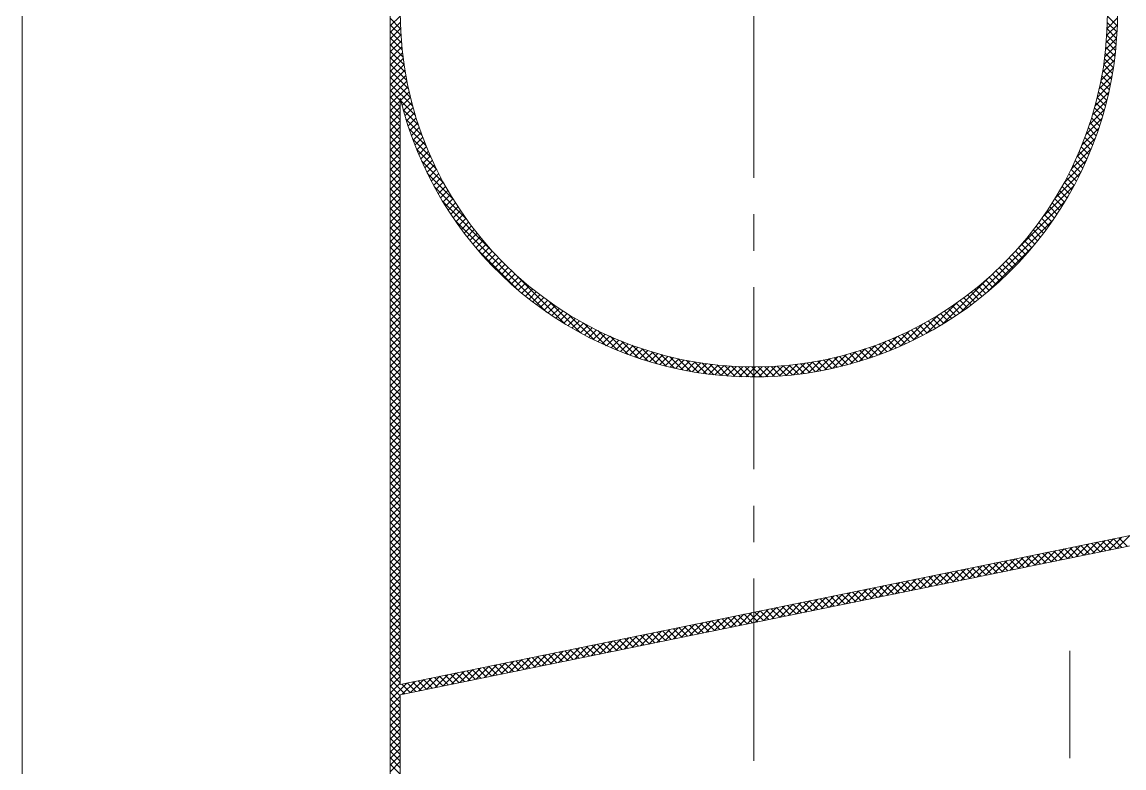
# Model space of a CAD drawing. Header units: millimetres. Extents: x -394 to 6212, y -2458 to 809.
# Drawn here: x 2956.92 to 2972.05, y -1842.75 to -1832.51 of the extents above; entities that cross this region are included whole.
import ezdxf

# ---------------------------------------------------------------- set-up
doc = ezdxf.new("R2010")
doc.units = ezdxf.units.MM
doc.linetypes.add('CENTERX2', pattern=[4, 2.5, -0.5, 0.5, -0.5])
for name, color, linetype, lineweight, true_color in [('1', 1, 'Continuous', 18, 0xff0000), ('2', 2, 'Continuous', 18, 0xffff00), ('3', 3, 'CENTERX2', 18, 0x00ff00)]:
    doc.layers.add(name, color=color, linetype=linetype, lineweight=lineweight, true_color=true_color)

msp = doc.modelspace()

# ---------------------------------------------------------------- linework, layer by layer
at = {"layer": '1'}
for p, q in [((2956.91546, -1823.48362), (2956.91546, -1888.73439)), ((2961.97115, -1832.38923), (2961.97115, -1879.82878)), ((2962.10954, -1833.55662), (2962.10954, -1841.60135)), ((2974.15313, -1839.14573), (2962.10954, -1841.60135)), ((2974.20922, -1839.27553), (2962.10954, -1841.74259)), ((2962.10954, -1841.74259), (2962.10954, -1870.47542))]:
    msp.add_line(p, q, dxfattribs=at)
msp.add_circle((2966.96413, -1832.38923), 4.85459, dxfattribs=at)
msp.add_arc((2966.96413, -1832.38923), 4.99298, 193.521266, 41.296095, dxfattribs=at)
at = {"layer": '2'}
for p, q in [((2961.97115, -1832.56246), (2962.10966, -1832.42395)), ((2962.11421, -1832.60222), (2961.97115, -1832.45916)), ((2961.97115, -1832.65227), (2962.1111, -1832.51232)), ((2971.81425, -1832.59764), (2971.95668, -1832.45521)), ((2971.95031, -1832.64984), (2971.81705, -1832.51659)), ((2971.95406, -1832.56379), (2971.81857, -1832.4283)), ((2962.11931, -1832.69712), (2961.97115, -1832.54896)), ((2961.97115, -1832.74207), (2962.11408, -1832.59914)), ((2962.12645, -1832.79406), (2961.97115, -1832.63876)), ((2961.97115, -1832.83187), (2962.11852, -1832.68449)), ((2971.80221, -1832.78928), (2971.95078, -1832.64072)), ((2971.80925, -1832.69245), (2971.95462, -1832.54708)), ((2971.93869, -1832.81782), (2971.80948, -1832.68862)), ((2971.94516, -1832.7345), (2971.814, -1832.60334)), ((2962.13576, -1832.89318), (2961.97115, -1832.72857)), ((2961.97115, -1832.92167), (2962.12437, -1832.76845)), ((2962.14744, -1832.99466), (2961.97115, -1832.81837)), ((2971.78145, -1832.98965), (2971.93728, -1832.83382)), ((2971.793, -1832.8883), (2971.94504, -1832.73626)), ((2971.93093, -1832.89987), (2971.80357, -1832.77251)), ((2961.97115, -1833.01148), (2962.13155, -1832.85107)), ((2962.16166, -1833.09868), (2961.97115, -1832.90817)), ((2961.97115, -1833.10128), (2962.14002, -1832.93241)), ((2971.76736, -1833.09354), (2971.92736, -1832.93355)), ((2971.91181, -1833.06035), (2971.7878, -1832.93634)), ((2971.92196, -1832.9807), (2971.79632, -1832.85507)), ((2962.17865, -1833.20548), (2961.97115, -1832.99797)), ((2961.97115, -1833.19108), (2962.14971, -1833.01251)), ((2962.19869, -1833.31532), (2961.97115, -1833.08778)), ((2961.97115, -1833.28088), (2962.16059, -1833.09144)), ((2971.73063, -1833.30988), (2971.90032, -1833.14019)), ((2971.75051, -1833.2002), (2971.9151, -1833.03561)), ((2971.88814, -1833.21629), (2971.76711, -1833.09526)), ((2971.90052, -1833.13887), (2971.77804, -1833.01639)), ((2961.97115, -1833.37069), (2962.17261, -1833.16923)), ((2962.22209, -1833.42852), (2961.97115, -1833.17758)), ((2961.97115, -1833.46049), (2962.18572, -1833.24591)), ((2962.24924, -1833.54548), (2961.97115, -1833.26738)), ((2971.7074, -1833.42291), (2971.88279, -1833.24752)), ((2971.86024, -1833.368), (2971.74187, -1833.24963)), ((2971.8747, -1833.29266), (2971.75504, -1833.17299)), ((2961.97115, -1833.55029), (2962.1999, -1833.32154)), ((2962.28062, -1833.66666), (2961.97115, -1833.35718)), ((2961.97115, -1833.64009), (2962.21511, -1833.39613)), ((2962.10954, -1833.58538), (2961.97115, -1833.44699)), ((2971.68044, -1833.53968), (2971.86226, -1833.35786)), ((2971.82838, -1833.51574), (2971.71239, -1833.39975)), ((2971.84479, -1833.44235), (2971.72764, -1833.3252)), ((2962.10954, -1833.67518), (2961.97115, -1833.53679)), ((2961.97115, -1833.7299), (2962.10954, -1833.59151)), ((2962.11637, -1833.58468), (2962.23131, -1833.46973)), ((2962.31682, -1833.79266), (2962.11885, -1833.59469)), ((2962.13458, -1833.65626), (2962.24848, -1833.54237)), ((2971.61333, -1833.78639), (2971.81086, -1833.58886)), ((2971.64928, -1833.66064), (2971.83841, -1833.47151)), ((2971.79277, -1833.65973), (2971.67892, -1833.54589)), ((2971.81103, -1833.58819), (2971.69614, -1833.4733)), ((2962.10954, -1833.76498), (2961.97115, -1833.62659)), ((2961.97115, -1833.8197), (2962.10954, -1833.68131)), ((2962.10954, -1833.85478), (2961.97115, -1833.71639)), ((2962.35861, -1833.92426), (2962.15077, -1833.71641)), ((2962.15369, -1833.72696), (2962.26659, -1833.61406)), ((2962.17366, -1833.7968), (2962.28562, -1833.68483)), ((2971.57183, -1833.91769), (2971.77916, -1833.71036)), ((2971.75361, -1833.80018), (2971.64169, -1833.68826)), ((2971.77362, -1833.73039), (2971.66076, -1833.61753)), ((2961.97115, -1833.9095), (2962.10954, -1833.77111)), ((2962.10954, -1833.94459), (2961.97115, -1833.8062)), ((2961.97115, -1833.9993), (2962.10954, -1833.86092)), ((2962.10954, -1834.03439), (2961.97115, -1833.896)), ((2962.407, -1834.06245), (2962.18744, -1833.84288)), ((2962.19447, -1833.86578), (2962.30553, -1833.75472)), ((2962.21611, -1833.93395), (2962.32632, -1833.82374)), ((2962.23855, -1834.00131), (2962.34796, -1833.8919)), ((2971.52379, -1834.05553), (2971.74273, -1833.83659)), ((2971.68859, -1834.00457), (2971.57923, -1833.89521)), ((2971.71108, -1833.93725), (2971.6009, -1833.82708)), ((2971.73276, -1833.86913), (2971.62173, -1833.75811)), ((2961.97115, -1834.08911), (2962.10954, -1833.95072)), ((2962.10954, -1834.12419), (2961.97115, -1833.9858)), ((2961.97115, -1834.17891), (2962.10954, -1834.04052)), ((2962.46336, -1834.2086), (2962.22961, -1833.97486)), ((2962.26179, -1834.06787), (2962.37042, -1833.95924)), ((2962.2858, -1834.13367), (2962.3937, -1834.02576)), ((2971.46786, -1834.20126), (2971.70085, -1833.96828)), ((2971.64128, -1834.13686), (2971.53341, -1834.02899)), ((2971.66532, -1834.0711), (2971.55672, -1833.9625)), ((2962.10954, -1834.21399), (2961.97115, -1834.0756)), ((2961.97115, -1834.26871), (2962.10954, -1834.13032)), ((2962.10954, -1834.3038), (2961.97115, -1834.16541)), ((2962.52965, -1834.3647), (2962.27825, -1834.1133)), ((2962.31056, -1834.1987), (2962.41777, -1834.09149)), ((2962.33608, -1834.26299), (2962.44262, -1834.15645)), ((2971.40211, -1834.35682), (2971.65255, -1834.10638)), ((2971.59092, -1834.26611), (2971.48441, -1834.1596)), ((2971.61647, -1834.20186), (2971.5093, -1834.09468)), ((2961.97115, -1834.35852), (2962.10954, -1834.22013)), ((2962.10954, -1834.3936), (2961.97115, -1834.25521)), ((2961.97115, -1834.44832), (2962.10954, -1834.30993)), ((2962.10954, -1834.4834), (2961.97115, -1834.34501)), ((2962.60888, -1834.53374), (2962.33467, -1834.25953)), ((2962.36232, -1834.32655), (2962.46824, -1834.22063)), ((2962.38928, -1834.38939), (2962.4946, -1834.28407)), ((2962.41695, -1834.45152), (2962.52171, -1834.34677)), ((2971.32361, -1834.52513), (2971.59655, -1834.25219)), ((2971.50994, -1834.45454), (2971.40521, -1834.34981)), ((2971.53765, -1834.39244), (2971.43235, -1834.28715)), ((2971.56464, -1834.32963), (2971.45875, -1834.22375)), ((2961.97115, -1834.53812), (2962.10954, -1834.39973)), ((2962.10954, -1834.5732), (2961.97115, -1834.43481)), ((2961.97115, -1834.62792), (2962.10954, -1834.48953)), ((2962.70604, -1834.72069), (2962.40074, -1834.41539)), ((2962.44532, -1834.51296), (2962.54954, -1834.40874)), ((2962.47437, -1834.57371), (2962.57808, -1834.47)), ((2971.2275, -1834.71104), (2971.53101, -1834.40753)), ((2971.45245, -1834.57666), (2971.34877, -1834.47297)), ((2971.48154, -1834.51594), (2971.37735, -1834.41175)), ((2962.10954, -1834.66301), (2961.97115, -1834.52462)), ((2961.97115, -1834.71773), (2962.10954, -1834.57934)), ((2962.10954, -1834.75281), (2961.97115, -1834.61442)), ((2962.83067, -1834.93513), (2962.47925, -1834.58371)), ((2962.5041, -1834.63378), (2962.60732, -1834.53056)), ((2962.5345, -1834.69319), (2962.63726, -1834.59043)), ((2962.56555, -1834.75194), (2962.66788, -1834.64961)), ((2971.10456, -1834.92378), (2971.45319, -1834.57515)), ((2971.36118, -1834.75479), (2971.25887, -1834.65248)), ((2971.39226, -1834.69607), (2971.28952, -1834.59333)), ((2971.42269, -1834.6367), (2971.31949, -1834.5335)), ((2961.97115, -1834.80753), (2962.10954, -1834.66914)), ((2962.10954, -1834.84261), (2961.97115, -1834.70422)), ((2961.97115, -1834.89733), (2962.10954, -1834.75894)), ((2962.10954, -1834.93241), (2961.97115, -1834.79402)), ((2963.0067, -1835.20096), (2962.57478, -1834.76904)), ((2962.59726, -1834.81004), (2962.69918, -1834.70812)), ((2962.6296, -1834.86749), (2962.73114, -1834.76596)), ((2970.93216, -1835.18598), (2971.35864, -1834.7595)), ((2971.29706, -1834.87028), (2971.19555, -1834.76876)), ((2971.32944, -1834.81285), (2971.22754, -1834.71095)), ((2961.97115, -1834.98713), (2962.10954, -1834.84874)), ((2962.10954, -1835.02222), (2961.97115, -1834.88383)), ((2961.97115, -1835.07694), (2962.10954, -1834.93855)), ((2962.66259, -1834.92431), (2962.76376, -1834.82314)), ((2962.6962, -1834.9805), (2962.79703, -1834.87967)), ((2962.73044, -1835.03606), (2962.83094, -1834.93556)), ((2971.19614, -1835.03876), (2971.09565, -1834.93827)), ((2971.2304, -1834.98322), (2971.1296, -1834.88242)), ((2971.26405, -1834.92706), (2971.1629, -1834.82592)), ((2962.10954, -1835.11202), (2961.97115, -1834.97363)), ((2961.97115, -1835.16674), (2962.10954, -1835.02835)), ((2962.10954, -1835.20182), (2961.97115, -1835.06343)), ((2963.38567, -1835.66973), (2962.69584, -1834.9799)), ((2962.76529, -1835.09101), (2962.86549, -1834.99081)), ((2962.80076, -1835.14535), (2962.90068, -1835.04543)), ((2962.83683, -1835.19908), (2962.93649, -1835.09942)), ((2970.58433, -1835.62361), (2971.23913, -1834.96881)), ((2971.08966, -1835.20169), (2970.99001, -1835.10204)), ((2971.12576, -1835.14799), (2971.02585, -1835.04808)), ((2971.16125, -1835.09368), (2971.06107, -1834.99349)), ((2961.97115, -1835.25654), (2962.10954, -1835.11815)), ((2962.10954, -1835.29162), (2961.97115, -1835.15323)), ((2961.97115, -1835.34634), (2962.10954, -1835.20795)), ((2962.10954, -1835.38143), (2961.97115, -1835.24304)), ((2964.11713, -1836.49099), (2962.86237, -1835.23623)), ((2962.8735, -1835.25221), (2962.97292, -1835.1528)), ((2962.91078, -1835.30474), (2963.00997, -1835.20555)), ((2962.94864, -1835.35668), (2963.04763, -1835.25769)), ((2969.79693, -1836.50081), (2971.07571, -1835.22203)), ((2970.97776, -1835.35919), (2970.87878, -1835.26022)), ((2971.01565, -1835.30729), (2970.91647, -1835.20811)), ((2971.05295, -1835.25479), (2970.95355, -1835.15538)), ((2961.97115, -1835.43615), (2962.10954, -1835.29776)), ((2962.10954, -1835.47123), (2961.97115, -1835.33284)), ((2961.97115, -1835.52595), (2962.10954, -1835.38756)), ((2962.9871, -1835.40802), (2963.0859, -1835.30923)), ((2963.02614, -1835.45878), (2963.12477, -1835.36015)), ((2963.06577, -1835.50895), (2963.16425, -1835.41048)), ((2970.86054, -1835.51139), (2970.76207, -1835.41292)), ((2970.9002, -1835.46124), (2970.80158, -1835.36262)), ((2970.93927, -1835.41051), (2970.84048, -1835.31172)), ((2962.10954, -1835.56103), (2961.97115, -1835.42264)), ((2961.97115, -1835.61575), (2962.10954, -1835.47736)), ((2962.10954, -1835.65083), (2961.97115, -1835.51245)), ((2961.97115, -1835.70555), (2962.10954, -1835.56716)), ((2963.10598, -1835.55855), (2963.20432, -1835.46021)), ((2963.14677, -1835.60756), (2963.24499, -1835.50934)), ((2963.18814, -1835.656), (2963.28626, -1835.55788)), ((2970.73809, -1835.65834), (2970.63998, -1835.56023)), ((2970.77949, -1835.60994), (2970.68127, -1835.51172)), ((2970.8203, -1835.56095), (2970.72197, -1835.46262)), ((2962.10954, -1835.74064), (2961.97115, -1835.60225)), ((2961.97115, -1835.79536), (2962.10954, -1835.65697)), ((2962.10954, -1835.83044), (2961.97115, -1835.69205)), ((2963.72694, -1836.19061), (2963.16275, -1835.62642)), ((2963.23008, -1835.70386), (2963.32811, -1835.60582)), ((2963.2726, -1835.75114), (2963.37056, -1835.65318)), ((2963.31569, -1835.79786), (2963.4136, -1835.69994)), ((2970.17302, -1836.21453), (2970.78943, -1835.59812)), ((2970.61046, -1835.80012), (2970.51255, -1835.70221)), ((2970.65358, -1835.75343), (2970.55561, -1835.65547)), ((2970.69612, -1835.70618), (2970.59809, -1835.60815)), ((2961.97115, -1835.88516), (2962.10954, -1835.74677)), ((2962.10954, -1835.92024), (2961.97115, -1835.78185)), ((2961.97115, -1835.97496), (2962.10954, -1835.83657)), ((2962.10954, -1836.01004), (2961.97115, -1835.87166)), ((2963.35935, -1835.844), (2963.45723, -1835.74612)), ((2963.40358, -1835.88957), (2963.50144, -1835.79171)), ((2963.44838, -1835.93457), (2963.54624, -1835.83671)), ((2970.47768, -1835.93675), (2970.37982, -1835.83889)), ((2970.52251, -1835.89178), (2970.42465, -1835.79392)), ((2970.56677, -1835.84623), (2970.46889, -1835.74836)), ((2961.97115, -1836.06476), (2962.10954, -1835.92637)), ((2962.10954, -1836.09985), (2961.97115, -1835.96146)), ((2961.97115, -1836.15457), (2962.10954, -1836.01618)), ((2963.49376, -1835.97899), (2963.59163, -1835.88112)), ((2963.5397, -1836.02285), (2963.63761, -1835.92495)), ((2963.58622, -1836.06613), (2963.68417, -1835.96819)), ((2963.63331, -1836.10885), (2963.73132, -1836.01084)), ((2964.37345, -1836.65752), (2963.68363, -1835.96769)), ((2969.54371, -1836.66423), (2970.19851, -1836.00943)), ((2970.29264, -1836.11091), (2970.19462, -1836.0129)), ((2970.33975, -1836.06823), (2970.24181, -1835.97028)), ((2970.3863, -1836.02497), (2970.2884, -1835.92707)), ((2970.43227, -1835.98115), (2970.3344, -1835.88327)), ((2962.10954, -1836.18965), (2961.97115, -1836.05126)), ((2961.97115, -1836.24437), (2962.10954, -1836.10598)), ((2962.10954, -1836.27945), (2961.97115, -1836.14106)), ((2963.68098, -1836.15098), (2963.77907, -1836.0529)), ((2963.72922, -1836.19255), (2963.8274, -1836.09436)), ((2963.77803, -1836.23353), (2963.87633, -1836.13524)), ((2970.14783, -1836.23552), (2970.04953, -1836.13722)), ((2970.19668, -1836.19456), (2970.09849, -1836.09637)), ((2970.24494, -1836.15302), (2970.14685, -1836.05493)), ((2961.97115, -1836.33417), (2962.10954, -1836.19578)), ((2962.10954, -1836.36926), (2961.97115, -1836.23087)), ((2961.97115, -1836.42397), (2962.10954, -1836.28558)), ((2962.10954, -1836.45906), (2961.97115, -1836.32067)), ((2963.82743, -1836.27394), (2963.92585, -1836.17552)), ((2963.8774, -1836.31377), (2963.97598, -1836.2152)), ((2963.92796, -1836.35301), (2964.0267, -1836.25428)), ((2963.97911, -1836.39167), (2964.07803, -1836.29275)), ((2969.94664, -1836.39354), (2969.84772, -1836.29461)), ((2969.99782, -1836.35491), (2969.89907, -1836.25617)), ((2970.0484, -1836.3157), (2969.94982, -1836.21712)), ((2970.09841, -1836.2759), (2969.99998, -1836.17746)), ((2961.97115, -1836.51378), (2962.10954, -1836.37539)), ((2962.10954, -1836.54886), (2961.97115, -1836.41047)), ((2961.97115, -1836.60358), (2962.10954, -1836.46519)), ((2964.03084, -1836.42974), (2964.12996, -1836.33062)), ((2964.08317, -1836.46721), (2964.1825, -1836.36788)), ((2964.13609, -1836.50409), (2964.23566, -1836.40452)), ((2964.58432, -1836.77858), (2964.1524, -1836.34666)), ((2964.18962, -1836.54037), (2964.28944, -1836.44054)), ((2964.24375, -1836.57604), (2964.34385, -1836.47594)), ((2969.33441, -1836.78374), (2969.76088, -1836.35726)), ((2969.73602, -1836.54212), (2969.63618, -1836.44228)), ((2969.78957, -1836.50588), (2969.68999, -1836.40629)), ((2969.84252, -1836.46903), (2969.74318, -1836.36968)), ((2969.89488, -1836.43158), (2969.79575, -1836.33245)), ((2962.10954, -1836.63866), (2961.97115, -1836.50027)), ((2961.97115, -1836.69338), (2962.10954, -1836.55499)), ((2962.10954, -1836.72847), (2961.97115, -1836.59008)), ((2964.29849, -1836.6111), (2964.39888, -1836.51071)), ((2964.35384, -1836.64555), (2964.45455, -1836.54484)), ((2964.40982, -1836.67938), (2964.51087, -1836.57833)), ((2964.76965, -1836.87411), (2964.41823, -1836.52269)), ((2964.46642, -1836.71258), (2964.56783, -1836.61117)), ((2969.15005, -1836.87829), (2969.49868, -1836.52966)), ((2969.45906, -1836.71418), (2969.35764, -1836.61276)), ((2969.5157, -1836.68101), (2969.41463, -1836.57995)), ((2969.5717, -1836.64722), (2969.47098, -1836.54649)), ((2969.62709, -1836.6128), (2969.52668, -1836.51239)), ((2969.68186, -1836.57777), (2969.58174, -1836.47765)), ((2961.97115, -1836.78318), (2962.10954, -1836.64479)), ((2962.10954, -1836.81827), (2961.97115, -1836.67988)), ((2961.97115, -1836.87299), (2962.10954, -1836.7346)), ((2962.10954, -1836.90807), (2961.97115, -1836.76968)), ((2964.52366, -1836.74514), (2964.62544, -1836.64336)), ((2964.58154, -1836.77707), (2964.68372, -1836.67488)), ((2964.93797, -1836.95262), (2964.63267, -1836.64732)), ((2964.64006, -1836.80835), (2964.74267, -1836.70573)), ((2964.69924, -1836.83897), (2964.8023, -1836.73591)), ((2964.75909, -1836.86892), (2964.86263, -1836.76539)), ((2965.09383, -1837.01869), (2964.81962, -1836.74448)), ((2968.82709, -1837.02164), (2969.10003, -1836.7487)), ((2968.98243, -1836.9561), (2969.28594, -1836.65259)), ((2969.16624, -1836.87037), (2969.06268, -1836.76681)), ((2969.22611, -1836.84044), (2969.12303, -1836.73736)), ((2969.28533, -1836.80985), (2969.18269, -1836.70722)), ((2969.34388, -1836.77861), (2969.24168, -1836.6764)), ((2969.40179, -1836.74672), (2969.29999, -1836.64491)), ((2961.97115, -1836.96279), (2962.10954, -1836.8244)), ((2962.10954, -1836.99787), (2961.97115, -1836.85948)), ((2961.97115, -1837.05259), (2962.10954, -1836.9142)), ((2964.81961, -1836.89821), (2964.92365, -1836.79417)), ((2964.88081, -1836.92681), (2964.98537, -1836.82224)), ((2964.9427, -1836.95472), (2965.04783, -1836.84959)), ((2965.24006, -1837.07511), (2964.98866, -1836.82371)), ((2965.0053, -1836.98193), (2965.11101, -1836.87621)), ((2965.06861, -1837.00842), (2965.17494, -1836.90209)), ((2965.13265, -1837.03418), (2965.23963, -1836.9272)), ((2965.3785, -1837.12375), (2965.14475, -1836.89)), ((2968.54318, -1837.12595), (2968.77617, -1836.89296)), ((2968.68128, -1837.07765), (2968.93172, -1836.82721)), ((2968.79247, -1837.03542), (2968.68546, -1836.92841)), ((2968.85654, -1837.00969), (2968.75018, -1836.90333)), ((2968.91989, -1836.98323), (2968.81415, -1836.87749)), ((2968.98252, -1836.95606), (2968.87737, -1836.85091)), ((2969.04445, -1836.92819), (2968.93986, -1836.82359)), ((2969.10569, -1836.89962), (2969.00162, -1836.79556)), ((2962.10954, -1837.08768), (2961.97115, -1836.94929)), ((2961.97115, -1837.14239), (2962.10954, -1837.00401)), ((2962.10954, -1837.17748), (2961.97115, -1837.03909)), ((2965.19743, -1837.0592), (2965.30509, -1836.95154)), ((2965.26296, -1837.08347), (2965.37134, -1836.97509)), ((2965.51047, -1837.16592), (2965.29091, -1836.94636)), ((2965.32926, -1837.10697), (2965.4384, -1836.99783)), ((2965.39635, -1837.12969), (2965.50628, -1837.01975)), ((2965.63695, -1837.20259), (2965.4291, -1836.99474)), ((2965.46424, -1837.1516), (2965.57501, -1837.04083)), ((2965.53294, -1837.1727), (2965.64459, -1837.06105)), ((2965.75867, -1837.23451), (2965.5607, -1837.03654)), ((2965.60249, -1837.19296), (2965.71506, -1837.08038)), ((2965.87621, -1837.26225), (2965.6867, -1837.07274)), ((2968.04641, -1837.2635), (2968.23554, -1837.07438)), ((2968.16376, -1837.23596), (2968.3613, -1837.03842)), ((2968.32236, -1837.19392), (2968.20974, -1837.0813)), ((2968.39194, -1837.17371), (2968.28025, -1837.06201)), ((2968.28527, -1837.20426), (2968.4926, -1836.99693)), ((2968.46069, -1837.15265), (2968.34988, -1837.04184)), ((2968.4115, -1837.16783), (2968.63043, -1836.94889)), ((2968.52862, -1837.13078), (2968.41864, -1837.0208)), ((2968.59574, -1837.1081), (2968.48657, -1836.99892)), ((2968.66208, -1837.08464), (2968.55367, -1836.97622)), ((2968.72765, -1837.0604), (2968.61996, -1836.95271)), ((2961.97115, -1837.2322), (2962.10954, -1837.09381)), ((2962.10954, -1837.26728), (2961.97115, -1837.12889)), ((2961.97115, -1837.322), (2962.10954, -1837.18361)), ((2962.10954, -1837.35708), (2961.97115, -1837.21869)), ((2965.67289, -1837.21236), (2965.78644, -1837.09881)), ((2965.74417, -1837.23088), (2965.85875, -1837.1163)), ((2965.99004, -1837.28627), (2965.80788, -1837.10412)), ((2965.81636, -1837.2485), (2965.93202, -1837.13284)), ((2965.88947, -1837.26519), (2966.00627, -1837.14839)), ((2966.10053, -1837.30696), (2965.92484, -1837.13127)), ((2965.96353, -1837.28093), (2966.08154, -1837.16292)), ((2966.208, -1837.32463), (2966.03804, -1837.15467)), ((2966.03858, -1837.29568), (2966.15786, -1837.1764)), ((2966.11465, -1837.30942), (2966.23527, -1837.1888)), ((2966.31271, -1837.33954), (2966.14788, -1837.17471)), ((2966.19176, -1837.32211), (2966.3138, -1837.20007)), ((2966.41489, -1837.35191), (2966.25468, -1837.1917)), ((2966.26995, -1837.33372), (2966.3935, -1837.21017)), ((2966.34926, -1837.34421), (2966.47441, -1837.21906)), ((2966.51472, -1837.36195), (2966.3587, -1837.20592)), ((2966.42974, -1837.35353), (2966.55659, -1837.22669)), ((2966.61239, -1837.36981), (2966.46018, -1837.21759)), ((2966.51143, -1837.36165), (2966.64008, -1837.233)), ((2966.70802, -1837.37564), (2966.5593, -1837.22691)), ((2967.21562, -1837.37588), (2967.36419, -1837.22731)), ((2967.41282, -1837.36201), (2967.28407, -1837.23327)), ((2967.31116, -1837.37014), (2967.4632, -1837.2181)), ((2967.49456, -1837.35396), (2967.36763, -1837.22703)), ((2967.40872, -1837.36238), (2967.56455, -1837.20655)), ((2967.5751, -1837.34469), (2967.44987, -1837.21946)), ((2967.50845, -1837.35245), (2967.66844, -1837.19246)), ((2967.65447, -1837.33426), (2967.53084, -1837.21063)), ((2967.61051, -1837.3402), (2967.7751, -1837.17561)), ((2967.73272, -1837.3227), (2967.6106, -1837.20059)), ((2967.80988, -1837.31006), (2967.68919, -1837.18937)), ((2967.71509, -1837.32542), (2967.88479, -1837.15572)), ((2967.88599, -1837.29637), (2967.76665, -1837.17703)), ((2967.82242, -1837.30789), (2967.99782, -1837.1325)), ((2967.96109, -1837.28167), (2967.84302, -1837.1636)), ((2968.0352, -1837.26598), (2967.91834, -1837.14912)), ((2967.93276, -1837.28736), (2968.11458, -1837.10554)), ((2968.10836, -1837.24933), (2967.99265, -1837.13362)), ((2968.18059, -1837.23176), (2968.06596, -1837.11713)), ((2968.25192, -1837.21328), (2968.13831, -1837.09968)), ((2961.97115, -1837.4118), (2962.10954, -1837.27341)), ((2962.10954, -1837.44689), (2961.97115, -1837.3085)), ((2961.97115, -1837.5016), (2962.10954, -1837.36322)), ((2966.59438, -1837.3685), (2966.72495, -1837.23793)), ((2966.80176, -1837.37957), (2966.65624, -1837.23405)), ((2966.67864, -1837.37404), (2966.81127, -1837.24142)), ((2966.8937, -1837.38172), (2966.75114, -1837.23915)), ((2966.76427, -1837.37821), (2966.8991, -1837.24339)), ((2966.98396, -1837.38217), (2966.84413, -1837.24234)), ((2966.85135, -1837.38094), (2966.98852, -1837.24376)), ((2967.07263, -1837.38103), (2966.93533, -1837.24374)), ((2966.93994, -1837.38215), (2967.07964, -1837.24245)), ((2967.15977, -1837.37838), (2967.02484, -1837.24344)), ((2967.03012, -1837.38178), (2967.17254, -1837.23935)), ((2967.24548, -1837.37428), (2967.11275, -1837.24155)), ((2967.12198, -1837.37972), (2967.26735, -1837.23434)), ((2967.32981, -1837.3688), (2967.19913, -1837.23813)), ((2962.10954, -1837.53669), (2961.97115, -1837.3983)), ((2961.97115, -1837.59141), (2962.10954, -1837.45302)), ((2962.10954, -1837.62649), (2961.97115, -1837.4881)), ((2961.97115, -1837.68121), (2962.10954, -1837.54282)), ((2962.10954, -1837.71629), (2961.97115, -1837.5779)), ((2961.97115, -1837.77101), (2962.10954, -1837.63262)), ((2962.10954, -1837.8061), (2961.97115, -1837.66771)), ((2961.97115, -1837.86082), (2962.10954, -1837.72243)), ((2962.10954, -1837.8959), (2961.97115, -1837.75751)), ((2961.97115, -1837.95062), (2962.10954, -1837.81223)), ((2962.10954, -1837.9857), (2961.97115, -1837.84731)), ((2961.97115, -1838.04042), (2962.10954, -1837.90203)), ((2962.10954, -1838.0755), (2961.97115, -1837.93711)), ((2961.97115, -1838.13022), (2962.10954, -1837.99183)), ((2962.10954, -1838.16531), (2961.97115, -1838.02692)), ((2961.97115, -1838.22003), (2962.10954, -1838.08164)), ((2962.10954, -1838.25511), (2961.97115, -1838.11672)), ((2961.97115, -1838.30983), (2962.10954, -1838.17144)), ((2962.10954, -1838.34491), (2961.97115, -1838.20652)), ((2961.97115, -1838.39963), (2962.10954, -1838.26124)), ((2962.10954, -1838.43471), (2961.97115, -1838.29632)), ((2961.97115, -1838.48943), (2962.10954, -1838.35104)), ((2962.10954, -1838.52452), (2961.97115, -1838.38613)), ((2961.97115, -1838.57924), (2962.10954, -1838.44085)), ((2962.10954, -1838.61432), (2961.97115, -1838.47593)), ((2961.97115, -1838.66904), (2962.10954, -1838.53065)), ((2962.10954, -1838.70412), (2961.97115, -1838.56573)), ((2961.97115, -1838.75884), (2962.10954, -1838.62045)), ((2962.10954, -1838.79392), (2961.97115, -1838.65553)), ((2961.97115, -1838.84864), (2962.10954, -1838.71025)), ((2962.10954, -1838.88373), (2961.97115, -1838.74534)), ((2961.97115, -1838.93845), (2962.10954, -1838.80006)), ((2962.10954, -1838.97353), (2961.97115, -1838.83514)), ((2961.97115, -1839.02825), (2962.10954, -1838.88986)), ((2962.10954, -1839.06333), (2961.97115, -1838.92494)), ((2961.97115, -1839.11805), (2962.10954, -1838.97966)), ((2962.10954, -1839.15313), (2961.97115, -1839.01475)), ((2961.97115, -1839.20785), (2962.10954, -1839.06946)), ((2962.10954, -1839.24294), (2961.97115, -1839.10455)), ((2961.97115, -1839.29766), (2962.10954, -1839.15927)), ((2962.10954, -1839.33274), (2961.97115, -1839.19435)), ((2961.97115, -1839.38746), (2962.10954, -1839.24907)), ((2962.10954, -1839.42254), (2961.97115, -1839.28415)), ((2961.97115, -1839.47726), (2962.10954, -1839.33887)), ((2962.10954, -1839.51234), (2961.97115, -1839.37396)), ((2961.97115, -1839.56706), (2962.10954, -1839.42867)), ((2962.10954, -1839.60215), (2961.97115, -1839.46376)), ((2961.97115, -1839.65687), (2962.10954, -1839.51848)), ((2962.10954, -1839.69195), (2961.97115, -1839.55356)), ((2961.97115, -1839.74667), (2962.10954, -1839.60828)), ((2962.10954, -1839.78175), (2961.97115, -1839.64336)), ((2971.49845, -1839.82824), (2971.67586, -1839.65083)), ((2971.61125, -1839.80524), (2971.78866, -1839.62783)), ((2971.79437, -1839.76791), (2971.67705, -1839.65059)), ((2971.72405, -1839.78224), (2971.90146, -1839.60483)), ((2971.86896, -1839.7527), (2971.75164, -1839.63538)), ((2971.94355, -1839.73749), (2971.82624, -1839.62017)), ((2971.83686, -1839.75924), (2972.01427, -1839.58183)), ((2972.01815, -1839.72228), (2971.90083, -1839.60496)), ((2971.94966, -1839.73624), (2972.12707, -1839.55883)), ((2972.09274, -1839.70707), (2971.97542, -1839.58975)), ((2961.97115, -1839.83647), (2962.10954, -1839.69808)), ((2962.10954, -1839.87156), (2961.97115, -1839.73317)), ((2961.97115, -1839.92627), (2962.10954, -1839.78788)), ((2970.82163, -1839.96624), (2970.99904, -1839.78883)), ((2971.04843, -1839.92), (2970.93111, -1839.80268)), ((2970.93444, -1839.94324), (2971.11185, -1839.76583)), ((2971.12302, -1839.90479), (2971.00571, -1839.78747)), ((2971.04724, -1839.92024), (2971.22465, -1839.74283)), ((2971.19762, -1839.88958), (2971.0803, -1839.77226)), ((2971.27221, -1839.87437), (2971.15489, -1839.75705)), ((2971.16004, -1839.89724), (2971.33745, -1839.71983)), ((2971.3468, -1839.85916), (2971.22949, -1839.74184)), ((2971.27284, -1839.87424), (2971.45025, -1839.69683)), ((2971.4214, -1839.84395), (2971.30408, -1839.72663)), ((2971.49599, -1839.82874), (2971.37867, -1839.71143)), ((2971.38565, -1839.85124), (2971.56306, -1839.67383)), ((2971.57059, -1839.81353), (2971.45327, -1839.69622)), ((2971.64518, -1839.79832), (2971.52786, -1839.68101)), ((2971.71977, -1839.78311), (2971.60246, -1839.6658)), ((2962.10954, -1839.96136), (2961.97115, -1839.82297)), ((2961.97115, -1840.01608), (2962.10954, -1839.87769)), ((2962.10954, -1840.05116), (2961.97115, -1839.91277)), ((2970.03202, -1840.12724), (2970.20943, -1839.94983)), ((2970.14482, -1840.10424), (2970.32223, -1839.92683)), ((2970.3025, -1840.07209), (2970.18518, -1839.95477)), ((2970.25762, -1840.08124), (2970.43503, -1839.90383)), ((2970.37709, -1840.05688), (2970.25977, -1839.93956)), ((2970.45168, -1840.04167), (2970.33437, -1839.92435)), ((2970.37043, -1840.05824), (2970.54783, -1839.88083)), ((2970.52628, -1840.02646), (2970.40896, -1839.90914)), ((2970.48323, -1840.03524), (2970.66064, -1839.85783)), ((2970.60087, -1840.01125), (2970.48355, -1839.89394)), ((2970.67546, -1839.99604), (2970.55815, -1839.87873)), ((2970.59603, -1840.01224), (2970.77344, -1839.83483)), ((2970.75006, -1839.98083), (2970.63274, -1839.86352)), ((2970.82465, -1839.96562), (2970.70733, -1839.84831)), ((2970.70883, -1839.98924), (2970.88624, -1839.81183)), ((2970.89924, -1839.95042), (2970.78193, -1839.8331)), ((2970.97384, -1839.93521), (2970.85652, -1839.81789)), ((2961.97115, -1840.10588), (2962.10954, -1839.96749)), ((2962.10954, -1840.14096), (2961.97115, -1840.00257)), ((2961.97115, -1840.19568), (2962.10954, -1840.05729)), ((2962.10954, -1840.23077), (2961.97115, -1840.09238)), ((2969.3552, -1840.26524), (2969.53261, -1840.08783)), ((2969.55656, -1840.22418), (2969.43925, -1840.10686)), ((2969.46801, -1840.24224), (2969.64542, -1840.06483)), ((2969.63116, -1840.20897), (2969.51384, -1840.09165)), ((2969.58081, -1840.21924), (2969.75822, -1840.04183)), ((2969.70575, -1840.19376), (2969.58843, -1840.07645)), ((2969.78034, -1840.17855), (2969.66303, -1840.06124)), ((2969.69361, -1840.19624), (2969.87102, -1840.01883)), ((2969.85494, -1840.16334), (2969.73762, -1840.04603)), ((2969.80641, -1840.17324), (2969.98382, -1839.99583)), ((2969.92953, -1840.14813), (2969.81221, -1840.03082)), ((2970.00412, -1840.13293), (2969.88681, -1840.01561)), ((2969.91922, -1840.15024), (2970.09663, -1839.97283)), ((2970.07872, -1840.11772), (2969.9614, -1840.0004)), ((2970.15331, -1840.10251), (2970.03599, -1839.98519)), ((2970.2279, -1840.0873), (2970.11059, -1839.96998)), ((2961.97115, -1840.28548), (2962.10954, -1840.14709)), ((2962.10954, -1840.32057), (2961.97115, -1840.18218)), ((2961.97115, -1840.37529), (2962.10954, -1840.2369)), ((2968.56559, -1840.42623), (2968.743, -1840.24882)), ((2968.67839, -1840.40323), (2968.8558, -1840.22583)), ((2968.81063, -1840.37627), (2968.69331, -1840.25896)), ((2968.88522, -1840.36106), (2968.76791, -1840.24375)), ((2968.79119, -1840.38024), (2968.9686, -1840.20283)), ((2968.95982, -1840.34585), (2968.8425, -1840.22854)), ((2968.904, -1840.35724), (2969.0814, -1840.17983)), ((2969.03441, -1840.33064), (2968.91709, -1840.21333)), ((2969.109, -1840.31544), (2968.99169, -1840.19812)), ((2969.0168, -1840.33424), (2969.19421, -1840.15683)), ((2969.1836, -1840.30023), (2969.06628, -1840.18291)), ((2969.1296, -1840.31124), (2969.30701, -1840.13383)), ((2969.25819, -1840.28502), (2969.14087, -1840.1677)), ((2969.33278, -1840.26981), (2969.21547, -1840.15249)), ((2969.2424, -1840.28824), (2969.41981, -1840.11083)), ((2969.40738, -1840.2546), (2969.29006, -1840.13728)), ((2969.48197, -1840.23939), (2969.36465, -1840.12207)), ((2962.10954, -1840.41037), (2961.97115, -1840.27198)), ((2961.97115, -1840.46509), (2962.10954, -1840.3267)), ((2962.10954, -1840.50017), (2961.97115, -1840.36178)), ((2967.77597, -1840.58723), (2967.95338, -1840.40982)), ((2967.88877, -1840.56423), (2968.06618, -1840.38682)), ((2968.00158, -1840.54123), (2968.17899, -1840.36382)), ((2968.13929, -1840.51315), (2968.02197, -1840.39584)), ((2968.21388, -1840.49795), (2968.09657, -1840.38063)), ((2968.11438, -1840.51823), (2968.29179, -1840.34082)), ((2968.28848, -1840.48274), (2968.17116, -1840.36542)), ((2968.22718, -1840.49523), (2968.40459, -1840.31782)), ((2968.36307, -1840.46753), (2968.24575, -1840.35021)), ((2968.43766, -1840.45232), (2968.32035, -1840.335)), ((2968.33998, -1840.47223), (2968.51739, -1840.29482)), ((2968.51226, -1840.43711), (2968.39494, -1840.31979)), ((2968.45279, -1840.44923), (2968.6302, -1840.27182)), ((2968.58685, -1840.4219), (2968.46953, -1840.30458)), ((2968.66144, -1840.40669), (2968.54413, -1840.28937)), ((2968.73604, -1840.39148), (2968.61872, -1840.27416)), ((2961.97115, -1840.55489), (2962.10954, -1840.4165)), ((2962.10954, -1840.58998), (2961.97115, -1840.45159)), ((2961.97115, -1840.64469), (2962.10954, -1840.5063)), ((2962.10954, -1840.67978), (2961.97115, -1840.54139)), ((2967.09916, -1840.72523), (2967.27657, -1840.54782)), ((2967.21196, -1840.70223), (2967.38937, -1840.52482)), ((2967.39336, -1840.66525), (2967.27604, -1840.54793)), ((2967.32476, -1840.67923), (2967.50217, -1840.50182)), ((2967.46795, -1840.65004), (2967.35063, -1840.53272)), ((2967.54254, -1840.63483), (2967.42523, -1840.51751)), ((2967.43756, -1840.65623), (2967.61497, -1840.47882)), ((2967.61714, -1840.61962), (2967.49982, -1840.5023)), ((2967.55037, -1840.63323), (2967.72778, -1840.45582)), ((2967.69173, -1840.60441), (2967.57441, -1840.48709)), ((2967.76632, -1840.5892), (2967.64901, -1840.47188)), ((2967.66317, -1840.61023), (2967.84058, -1840.43282)), ((2967.84092, -1840.57399), (2967.7236, -1840.45667)), ((2967.91551, -1840.55878), (2967.79819, -1840.44147)), ((2967.9901, -1840.54357), (2967.87279, -1840.42626)), ((2968.0647, -1840.52836), (2967.94738, -1840.41105)), ((2961.97115, -1840.7345), (2962.10954, -1840.59611)), ((2962.10954, -1840.76958), (2961.97115, -1840.63119)), ((2961.97115, -1840.8243), (2962.10954, -1840.68591)), ((2966.30954, -1840.88623), (2966.48695, -1840.70882)), ((2966.42234, -1840.86323), (2966.59975, -1840.68582)), ((2966.64742, -1840.81734), (2966.5301, -1840.70002)), ((2966.53515, -1840.84023), (2966.71256, -1840.66282)), ((2966.72201, -1840.80213), (2966.6047, -1840.68481)), ((2966.64795, -1840.81723), (2966.82536, -1840.63982)), ((2966.79661, -1840.78692), (2966.67929, -1840.6696)), ((2966.8712, -1840.77171), (2966.75388, -1840.65439)), ((2966.76075, -1840.79423), (2966.93816, -1840.61682)), ((2966.94579, -1840.7565), (2966.82848, -1840.63918)), ((2966.87355, -1840.77123), (2967.05096, -1840.59382)), ((2967.02039, -1840.74129), (2966.90307, -1840.62398)), ((2967.09498, -1840.72608), (2966.97767, -1840.60877)), ((2966.98636, -1840.74823), (2967.16377, -1840.57082)), ((2967.16958, -1840.71087), (2967.05226, -1840.59356)), ((2967.24417, -1840.69566), (2967.12685, -1840.57835)), ((2967.31876, -1840.68046), (2967.20145, -1840.56314)), ((2962.10954, -1840.85938), (2961.97115, -1840.72099)), ((2961.97115, -1840.9141), (2962.10954, -1840.77571)), ((2962.10954, -1840.94919), (2961.97115, -1840.8108)), ((2965.63273, -1841.02423), (2965.81014, -1840.84682)), ((2965.74553, -1841.00123), (2965.92294, -1840.82382)), ((2965.90149, -1840.96943), (2965.78417, -1840.85211)), ((2965.85833, -1840.97823), (2966.03574, -1840.80082)), ((2965.97608, -1840.95422), (2965.85876, -1840.8369)), ((2966.05067, -1840.93901), (2965.93336, -1840.82169)), ((2965.97113, -1840.95523), (2966.14854, -1840.77782)), ((2966.12527, -1840.9238), (2966.00795, -1840.80649)), ((2966.19986, -1840.90859), (2966.08254, -1840.79128)), ((2966.08394, -1840.93223), (2966.26135, -1840.75482)), ((2966.27445, -1840.89338), (2966.15714, -1840.77607)), ((2966.19674, -1840.90923), (2966.37415, -1840.73182)), ((2966.34905, -1840.87817), (2966.23173, -1840.76086)), ((2966.42364, -1840.86297), (2966.30632, -1840.74565)), ((2966.49823, -1840.84776), (2966.38092, -1840.73044)), ((2966.57283, -1840.83255), (2966.45551, -1840.71523)), ((2961.97115, -1841.0039), (2962.10954, -1840.86552)), ((2962.10954, -1841.03899), (2961.97115, -1840.9006)), ((2961.97115, -1841.09371), (2962.10954, -1840.95532)), ((2962.10954, -1841.12879), (2961.97115, -1840.9904)), ((2964.84311, -1841.18523), (2965.02052, -1841.00782)), ((2964.95591, -1841.16223), (2965.13332, -1840.98482)), ((2965.15555, -1841.12152), (2965.03824, -1841.0042)), ((2965.06872, -1841.13923), (2965.24613, -1840.96182)), ((2965.23015, -1841.10631), (2965.11283, -1840.989)), ((2965.18152, -1841.11623), (2965.35893, -1840.93882)), ((2965.30474, -1841.0911), (2965.18742, -1840.97379)), ((2965.37933, -1841.07589), (2965.26202, -1840.95858)), ((2965.29432, -1841.09323), (2965.47173, -1840.91582)), ((2965.45393, -1841.06068), (2965.33661, -1840.94337)), ((2965.40712, -1841.07023), (2965.58453, -1840.89282)), ((2965.52852, -1841.04548), (2965.4112, -1840.92816)), ((2965.60311, -1841.03027), (2965.4858, -1840.91295)), ((2965.51993, -1841.04723), (2965.69734, -1840.86982)), ((2965.67771, -1841.01506), (2965.56039, -1840.89774)), ((2965.7523, -1840.99985), (2965.63498, -1840.88253)), ((2965.82689, -1840.98464), (2965.70958, -1840.86732)), ((2961.97115, -1841.18351), (2962.10954, -1841.04512)), ((2962.10954, -1841.21859), (2961.97115, -1841.0802)), ((2961.97115, -1841.27331), (2962.10954, -1841.13492)), ((2964.1663, -1841.32323), (2964.34371, -1841.14582)), ((2964.2791, -1841.30023), (2964.45651, -1841.12282)), ((2964.40962, -1841.27361), (2964.2923, -1841.1563)), ((2964.48421, -1841.2584), (2964.3669, -1841.14109)), ((2964.3919, -1841.27723), (2964.56931, -1841.09982)), ((2964.55881, -1841.24319), (2964.44149, -1841.12588)), ((2964.5047, -1841.25423), (2964.68211, -1841.07682)), ((2964.6334, -1841.22799), (2964.51608, -1841.11067)), ((2964.70799, -1841.21278), (2964.59068, -1841.09546)), ((2964.61751, -1841.23123), (2964.79492, -1841.05382)), ((2964.78259, -1841.19757), (2964.66527, -1841.08025)), ((2964.73031, -1841.20823), (2964.90772, -1841.03082)), ((2964.85718, -1841.18236), (2964.73986, -1841.06504)), ((2964.93177, -1841.16715), (2964.81446, -1841.04983)), ((2965.00637, -1841.15194), (2964.88905, -1841.03462)), ((2965.08096, -1841.13673), (2964.96364, -1841.01941)), ((2962.10954, -1841.3084), (2961.97115, -1841.17001)), ((2961.97115, -1841.36311), (2962.10954, -1841.22473)), ((2962.10954, -1841.3982), (2961.97115, -1841.25981)), ((2961.97115, -1841.45292), (2962.10954, -1841.31453)), ((2963.37668, -1841.48422), (2963.55409, -1841.30681)), ((2963.48948, -1841.46122), (2963.66689, -1841.28381)), ((2963.66369, -1841.4257), (2963.54637, -1841.30839)), ((2963.60229, -1841.43822), (2963.7797, -1841.26081)), ((2963.73828, -1841.4105), (2963.62096, -1841.29318)), ((2963.81287, -1841.39529), (2963.69556, -1841.27797)), ((2963.71509, -1841.41522), (2963.8925, -1841.23781)), ((2963.88747, -1841.38008), (2963.77015, -1841.26276)), ((2963.82789, -1841.39222), (2964.0053, -1841.21481)), ((2963.96206, -1841.36487), (2963.84474, -1841.24755)), ((2964.03665, -1841.34966), (2963.91934, -1841.23234)), ((2963.94069, -1841.36922), (2964.1181, -1841.19182)), ((2964.11125, -1841.33445), (2963.99393, -1841.21713)), ((2964.0535, -1841.34623), (2964.2309, -1841.16882)), ((2964.18584, -1841.31924), (2964.06852, -1841.20192)), ((2964.26043, -1841.30403), (2964.14312, -1841.18671)), ((2964.33503, -1841.28882), (2964.21771, -1841.17151)), ((2962.10954, -1841.488), (2961.97115, -1841.34961)), ((2961.97115, -1841.54272), (2962.10954, -1841.40433)), ((2962.10954, -1841.5778), (2961.97115, -1841.43941)), ((2962.58707, -1841.64522), (2962.76447, -1841.46781)), ((2962.69987, -1841.62222), (2962.87728, -1841.44481)), ((2962.91775, -1841.5778), (2962.80044, -1841.46048)), ((2962.81267, -1841.59922), (2962.99008, -1841.42181)), ((2962.99235, -1841.56259), (2962.87503, -1841.44527)), ((2962.92547, -1841.57622), (2963.10288, -1841.39881)), ((2963.06694, -1841.54738), (2962.94962, -1841.43006)), ((2963.14153, -1841.53217), (2963.02422, -1841.41485)), ((2963.03827, -1841.55322), (2963.21568, -1841.37581)), ((2963.21613, -1841.51696), (2963.09881, -1841.39964)), ((2963.15108, -1841.53022), (2963.32849, -1841.35281)), ((2963.29072, -1841.50175), (2963.1734, -1841.38443)), ((2963.36531, -1841.48654), (2963.248, -1841.36923)), ((2963.26388, -1841.50722), (2963.44129, -1841.32981)), ((2963.43991, -1841.47133), (2963.32259, -1841.35402)), ((2963.5145, -1841.45612), (2963.39718, -1841.33881)), ((2963.58909, -1841.44091), (2963.47178, -1841.3236)), ((2961.97115, -1841.63252), (2962.10954, -1841.49413)), ((2962.17182, -1841.72989), (2961.97115, -1841.52922)), ((2961.97115, -1841.81213), (2962.20046, -1841.58281)), ((2961.97115, -1841.72233), (2962.10954, -1841.58394)), ((2962.10954, -1841.75741), (2961.97115, -1841.61902)), ((2962.24641, -1841.71468), (2962.12909, -1841.59736)), ((2962.13586, -1841.73722), (2962.31327, -1841.55981)), ((2962.321, -1841.69947), (2962.20369, -1841.58215)), ((2962.24866, -1841.71422), (2962.42607, -1841.53681)), ((2962.3956, -1841.68426), (2962.27828, -1841.56694)), ((2962.47019, -1841.66905), (2962.35288, -1841.55174)), ((2962.36146, -1841.69122), (2962.53887, -1841.51381)), ((2962.54479, -1841.65384), (2962.42747, -1841.53653)), ((2962.47426, -1841.66822), (2962.65167, -1841.49081)), ((2962.61938, -1841.63863), (2962.50206, -1841.52132)), ((2962.69397, -1841.62342), (2962.57666, -1841.50611)), ((2962.76857, -1841.60822), (2962.65125, -1841.4909)), ((2962.84316, -1841.59301), (2962.72584, -1841.47569)), ((2962.10954, -1841.84721), (2961.97115, -1841.70882)), ((2961.97115, -1841.90193), (2962.10954, -1841.76354)), ((2962.10954, -1841.93701), (2961.97115, -1841.79862)), ((2961.97115, -1841.99173), (2962.10954, -1841.85334)), ((2962.10954, -1842.02682), (2961.97115, -1841.88843)), ((2961.97115, -1842.08154), (2962.10954, -1841.94315)), ((2962.10954, -1842.11662), (2961.97115, -1841.97823)), ((2961.97115, -1842.17134), (2962.10954, -1842.03295)), ((2962.10954, -1842.20642), (2961.97115, -1842.06803)), ((2961.97115, -1842.26114), (2962.10954, -1842.12275)), ((2962.10954, -1842.29622), (2961.97115, -1842.15783)), ((2961.97115, -1842.35094), (2962.10954, -1842.21255)), ((2962.10954, -1842.38603), (2961.97115, -1842.24764)), ((2961.97115, -1842.44075), (2962.10954, -1842.30236)), ((2962.10954, -1842.47583), (2961.97115, -1842.33744)), ((2961.97115, -1842.53055), (2962.10954, -1842.39216)), ((2962.10954, -1842.56563), (2961.97115, -1842.42724)), ((2961.97115, -1842.62035), (2962.10954, -1842.48196)), ((2962.10954, -1842.65543), (2961.97115, -1842.51704)), ((2961.97115, -1842.71015), (2962.10954, -1842.57176)), ((2962.10954, -1842.74524), (2961.97115, -1842.60685)), ((2961.97115, -1842.79996), (2962.10954, -1842.66157)), ((2962.10954, -1842.83504), (2961.97115, -1842.69665))]:
    msp.add_line(p, q, dxfattribs=at)
at = {"layer": '3'}
for p, q in [((2966.96413, -1842.64923), (2966.96413, -1825.38879)), ((2971.30413, -1870.61358), (2971.30413, -1841.13903))]:
    msp.add_line(p, q, dxfattribs=at)

doc.saveas('drawing.dxf')
